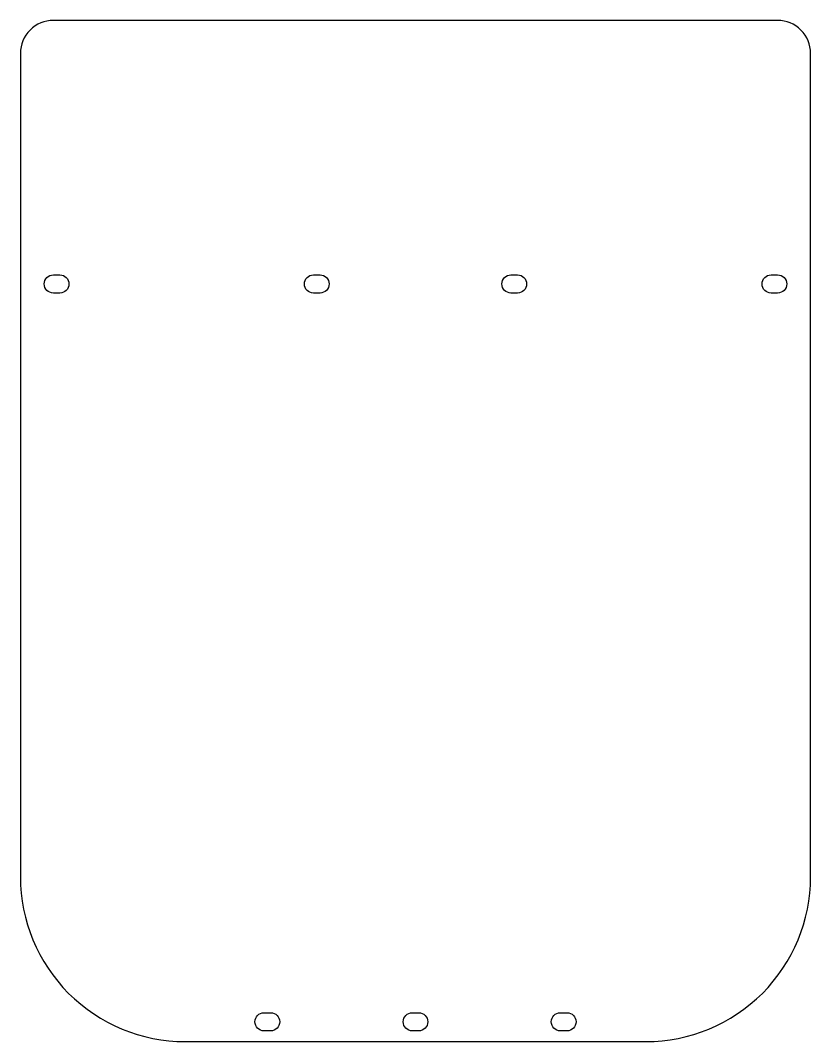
# Model space of a CAD drawing. Header units: millimetres. Extents: x -120 to 120, y -120 to 190.
import ezdxf

# ---------------------------------------------------------------- set-up
doc = ezdxf.new("R2010")
doc.units = ezdxf.units.MM

msp = doc.modelspace()

# ---------------------------------------------------------------- linework, layer by layer
for points in [[(120, 180, 0.414214), (110, 190), (-110, 190, 0.414214), (-120, 180), (-120, -70, 0.414214), (-70, -120), (70, -120, 0.414214), (120, -70)], [(-110, 107.25, -1), (-110, 112.75), (-108, 112.75, -1), (-108, 107.25)], [(-31, 107.25, -1), (-31, 112.75), (-29, 112.75, -1), (-29, 107.25)], [(29, 107.25, -1), (29, 112.75), (31, 112.75, -1), (31, 107.25)], [(108, 107.25, -1), (108, 112.75), (110, 112.75, -1), (110, 107.25)], [(-46, -116.75, -1), (-46, -111.25), (-44, -111.25, -1), (-44, -116.75)], [(-1, -116.75, -1), (-1, -111.25), (1, -111.25, -1), (1, -116.75)], [(44, -116.75, -1), (44, -111.25), (46, -111.25, -1), (46, -116.75)]]:
    msp.add_lwpolyline(points, format="xyb", close=True)

doc.saveas('drawing.dxf')
